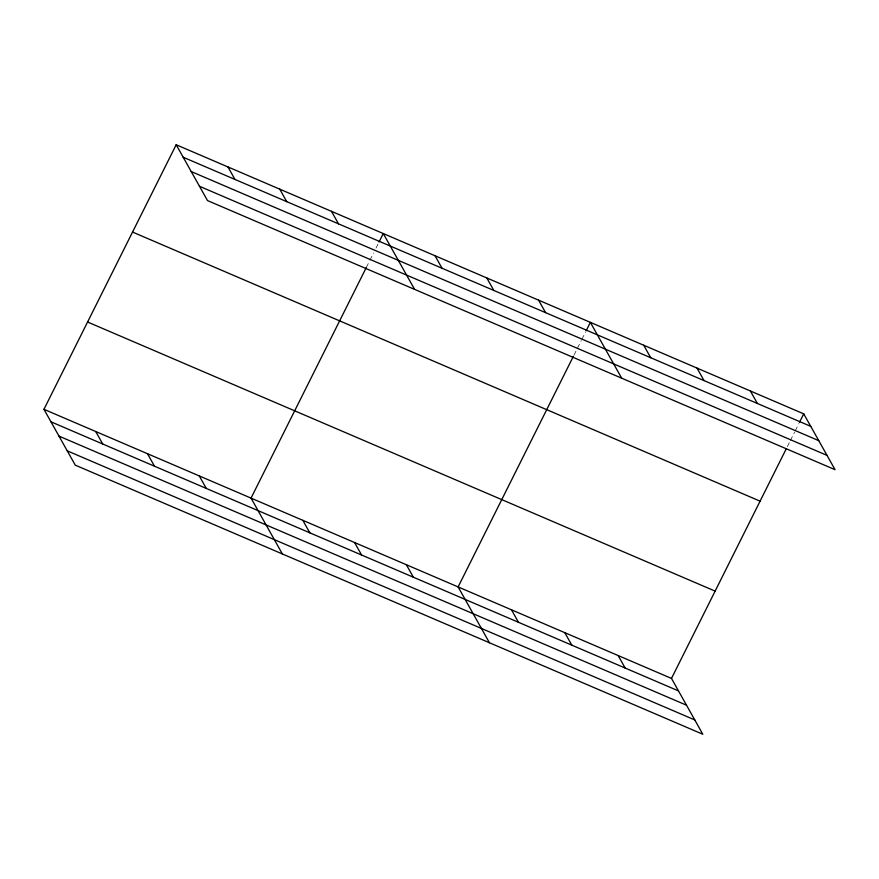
<?xml version="1.0" encoding="UTF-8"?>
<svg xmlns="http://www.w3.org/2000/svg" width="879" height="879" viewBox="0 0 879 879"><rect width="100%" height="100%" fill="white"/><g stroke="black" fill="none" stroke-linecap="round" stroke-linejoin="round"><path stroke-width="0.66" stroke-dasharray="4.39 3.3" d="M366.301 267.513L369.334 261.448M369.938 260.228L373.575 252.954M375.992 248.109L378.42 243.252M573.998 355.105L581.272 340.547M581.876 339.338L585.513 332.064M787.353 446.598L789.781 441.741M790.386 440.533L794.627 432.039M795.231 430.831L798.868 423.557"/><path stroke-width="1.32" d="M43.95 409.317L671.49 678.423L702.815 734.251L75.275 465.145L43.95 409.317L176.185 144.749L803.725 413.855L835.05 469.683L207.51 200.577L176.185 144.749M366.301 267.513L251.042 498.118L282.368 553.946M379.025 242.044L383.266 233.55L414.602 289.389M573.383 356.314L458.124 586.919L489.449 642.758M586.117 330.845L590.358 322.362L621.684 378.19M671.49 678.423L786.145 449.026M799.472 422.349L803.725 413.855M183.195 157.242L810.735 426.348M191.215 171.548L818.756 440.654M199.489 186.282L827.029 455.388M132.542 232.056L760.082 501.162M87.592 322.011L715.121 591.117M50.96 421.81L678.5 690.916M58.992 436.116L686.521 705.211M67.254 450.839L694.795 719.945M750.38 390.979L757.39 403.483M697.036 368.103L704.046 380.607M643.703 345.238L650.713 357.731M538.585 300.157L545.595 312.66M486.812 277.962L493.822 290.455M435.039 255.756L442.049 268.249M618.146 655.547L625.156 668.04M331.504 211.356L338.514 223.848M564.801 632.671L571.822 645.164M279.731 189.15L286.741 201.654M511.468 609.795L518.478 622.299M227.958 166.955L234.968 179.448M406.351 564.725L413.361 577.217M354.578 542.519L361.599 555.023M302.805 520.324L309.826 532.817M199.269 475.924L206.279 488.416M147.496 453.718L154.506 466.211M95.723 431.512L102.733 444.016"/></g></svg>
